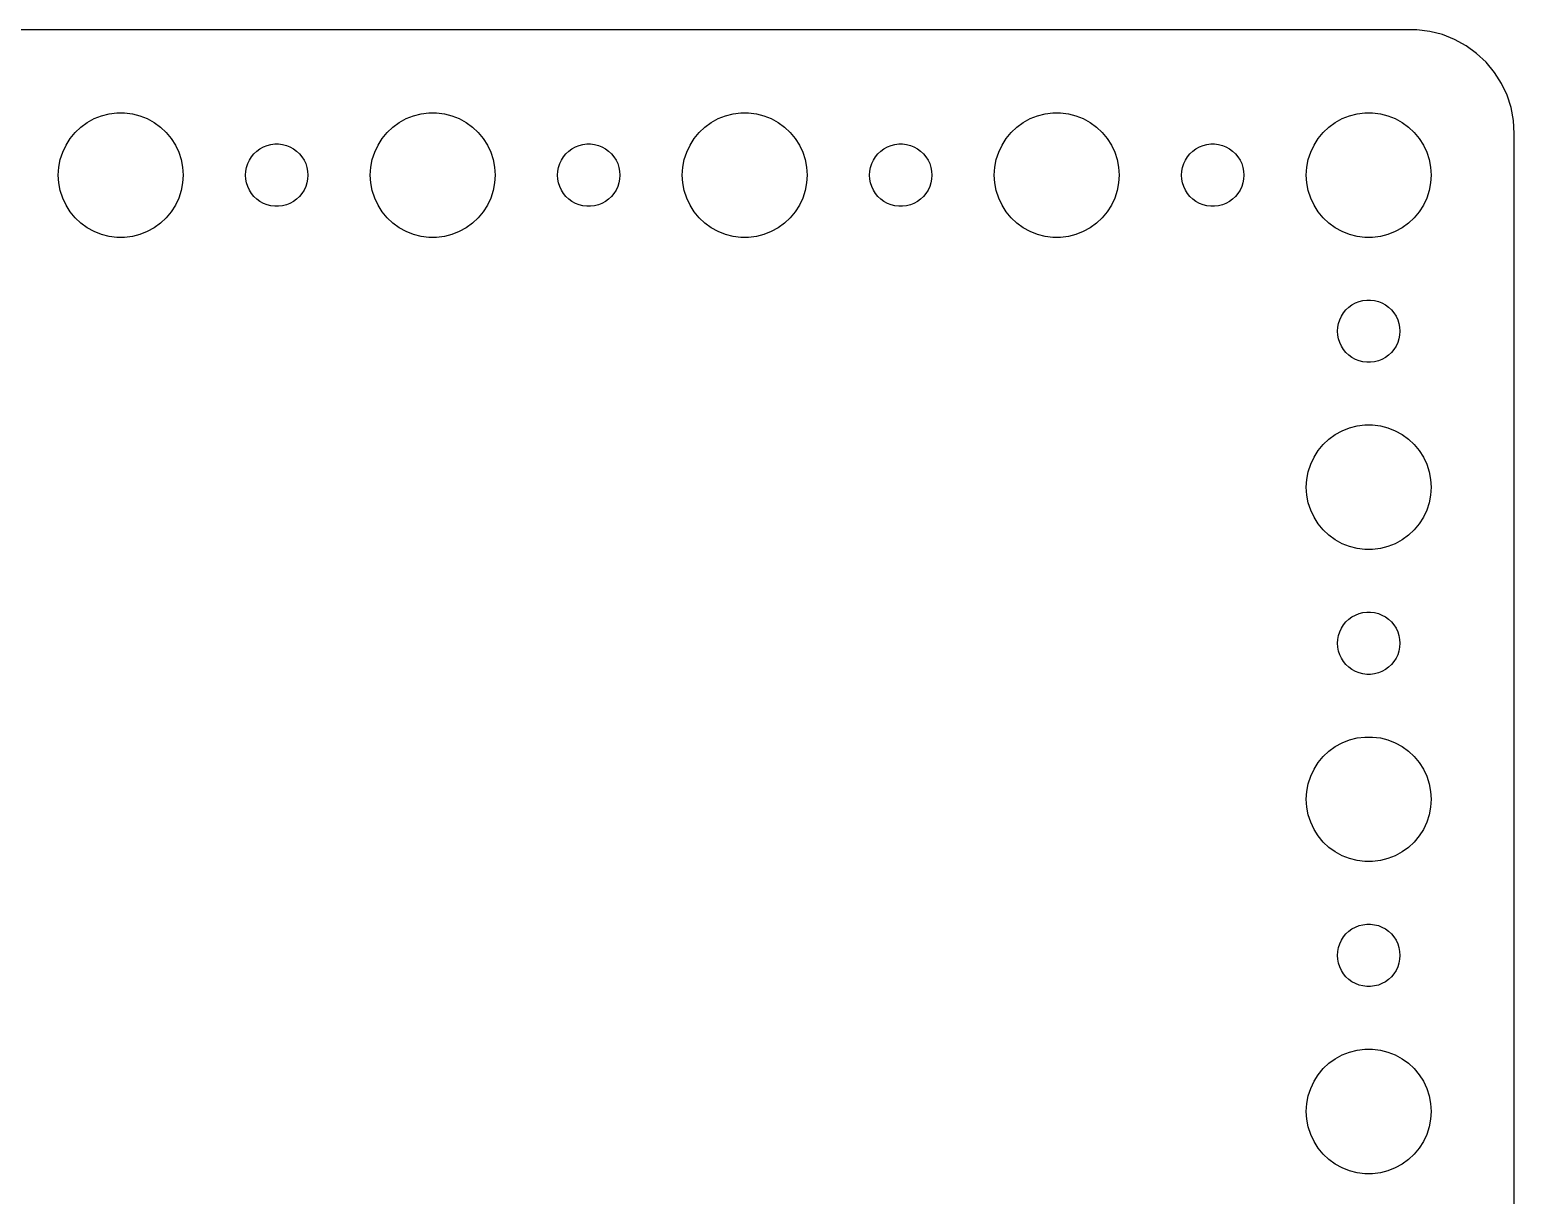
# Model space of a CAD drawing. Header units: metres. Extents: x -134 to 134, y 518 to 1078.
# Drawn here: x 63.1 to 134.5, y 680 to 736 of the extents above; entities that cross this region are included whole.
import ezdxf

# ---------------------------------------------------------------- set-up
doc = ezdxf.new("R2010")
doc.units = ezdxf.units.M

msp = doc.modelspace()

# ---------------------------------------------------------------- linework, layer by layer
for p, q in [((129.814, 735.99), (-129.814, 735.99)), ((130.437, 735.911), (129.814, 735.99)), ((131.045, 735.755), (130.437, 735.911)), ((131.629, 735.524), (131.045, 735.755)), ((132.179, 735.222), (131.629, 735.524)), ((132.687, 734.853), (132.179, 735.222)), ((133.145, 734.423), (132.687, 734.853)), ((133.545, 733.939), (133.145, 734.423)), ((133.882, 733.409), (133.545, 733.939)), ((134.149, 732.841), (133.882, 733.409)), ((134.343, 732.243), (134.149, 732.841)), ((65.8925, 731.533), (66.2227, 731.714)), ((66.2227, 731.714), (66.573, 731.853)), ((66.573, 731.853), (66.9379, 731.947)), ((66.9379, 731.947), (67.3116, 731.994)), ((67.3116, 731.994), (67.6884, 731.994)), ((67.6884, 731.994), (68.0621, 731.947)), ((68.0621, 731.947), (68.427, 731.853)), ((68.427, 731.853), (68.7773, 731.714)), ((68.7773, 731.714), (69.1075, 731.533)), ((80.8925, 731.533), (81.2227, 731.714)), ((81.2227, 731.714), (81.573, 731.853)), ((81.573, 731.853), (81.9379, 731.947)), ((81.9379, 731.947), (82.3116, 731.994)), ((82.3116, 731.994), (82.6884, 731.994)), ((82.6884, 731.994), (83.0621, 731.947)), ((83.0621, 731.947), (83.427, 731.853)), ((83.427, 731.853), (83.7773, 731.714)), ((83.7773, 731.714), (84.1075, 731.533)), ((95.8925, 731.533), (96.2227, 731.714)), ((96.2227, 731.714), (96.573, 731.853)), ((96.573, 731.853), (96.9379, 731.947)), ((96.9379, 731.947), (97.3116, 731.994)), ((97.3116, 731.994), (97.6884, 731.994)), ((97.6884, 731.994), (98.0621, 731.947)), ((98.0621, 731.947), (98.427, 731.853)), ((98.427, 731.853), (98.7773, 731.714)), ((98.7773, 731.714), (99.1075, 731.533)), ((110.893, 731.533), (111.223, 731.714)), ((111.223, 731.714), (111.573, 731.853)), ((111.573, 731.853), (111.938, 731.947)), ((111.938, 731.947), (112.312, 731.994)), ((112.312, 731.994), (112.688, 731.994)), ((112.688, 731.994), (113.062, 731.947)), ((113.062, 731.947), (113.427, 731.853)), ((113.427, 731.853), (113.777, 731.714)), ((113.777, 731.714), (114.107, 731.533)), ((125.893, 731.533), (126.223, 731.714)), ((126.223, 731.714), (126.573, 731.853)), ((126.573, 731.853), (126.938, 731.947)), ((126.938, 731.947), (127.312, 731.994)), ((127.312, 731.994), (127.688, 731.994)), ((127.688, 731.994), (128.062, 731.947)), ((128.062, 731.947), (128.427, 731.853)), ((128.427, 731.853), (128.777, 731.714)), ((128.777, 731.714), (129.107, 731.533)), ((134.461, 731.627), (134.343, 732.243)), ((134.5, 731), (134.461, 731.627)), ((65.073, 730.763), (65.3131, 731.054)), ((65.3131, 731.054), (65.5877, 731.312)), ((65.5877, 731.312), (65.8925, 731.533)), ((69.1075, 731.533), (69.4123, 731.312)), ((69.4123, 731.312), (69.6869, 731.054)), ((69.6869, 731.054), (69.927, 730.763)), ((80.073, 730.763), (80.3131, 731.054)), ((80.3131, 731.054), (80.5877, 731.312)), ((80.5877, 731.312), (80.8925, 731.533)), ((84.1075, 731.533), (84.4123, 731.312)), ((84.4123, 731.312), (84.6869, 731.054)), ((84.6869, 731.054), (84.927, 730.763)), ((95.073, 730.763), (95.3131, 731.054)), ((95.3131, 731.054), (95.5877, 731.312)), ((95.5877, 731.312), (95.8925, 731.533)), ((99.1075, 731.533), (99.4123, 731.312)), ((99.4123, 731.312), (99.6869, 731.054)), ((99.6869, 731.054), (99.927, 730.763)), ((110.073, 730.763), (110.313, 731.054)), ((110.313, 731.054), (110.588, 731.312)), ((110.588, 731.312), (110.893, 731.533)), ((114.107, 731.533), (114.412, 731.312)), ((114.412, 731.312), (114.687, 731.054)), ((114.687, 731.054), (114.927, 730.763)), ((125.073, 730.763), (125.313, 731.054)), ((125.313, 731.054), (125.588, 731.312)), ((125.588, 731.312), (125.893, 731.533)), ((129.107, 731.533), (129.412, 731.312)), ((129.412, 731.312), (129.687, 731.054)), ((129.687, 731.054), (129.927, 730.763)), ((134.5, 637), (134.5, 731)), ((64.7107, 730.104), (64.8711, 730.445)), ((64.8711, 730.445), (65.073, 730.763)), ((69.927, 730.763), (70.1289, 730.445)), ((70.1289, 730.445), (70.2893, 730.104)), ((74.0439, 730.156), (74.1963, 730.266)), ((74.1963, 730.266), (74.3613, 730.357)), ((74.3613, 730.357), (74.5365, 730.427)), ((74.5365, 730.427), (74.7189, 730.473)), ((74.7189, 730.473), (74.9058, 730.497)), ((74.9058, 730.497), (75.0942, 730.497)), ((75.0942, 730.497), (75.2811, 730.473)), ((75.2811, 730.473), (75.4635, 730.427)), ((75.4635, 730.427), (75.6387, 730.357)), ((75.6387, 730.357), (75.8037, 730.266)), ((75.8037, 730.266), (75.9561, 730.156)), ((79.7107, 730.104), (79.8711, 730.445)), ((79.8711, 730.445), (80.073, 730.763)), ((84.927, 730.763), (85.1289, 730.445)), ((85.1289, 730.445), (85.2893, 730.104)), ((89.0439, 730.156), (89.1963, 730.266)), ((89.1963, 730.266), (89.3613, 730.357)), ((89.3613, 730.357), (89.5365, 730.427)), ((89.5365, 730.427), (89.7189, 730.473)), ((89.7189, 730.473), (89.9058, 730.497)), ((89.9058, 730.497), (90.0942, 730.497)), ((90.0942, 730.497), (90.2811, 730.473)), ((90.2811, 730.473), (90.4635, 730.427)), ((90.4635, 730.427), (90.6387, 730.357)), ((90.6387, 730.357), (90.8037, 730.266)), ((90.8037, 730.266), (90.9561, 730.156)), ((94.7107, 730.104), (94.8711, 730.445)), ((94.8711, 730.445), (95.073, 730.763)), ((99.927, 730.763), (100.129, 730.445)), ((100.129, 730.445), (100.289, 730.104)), ((104.044, 730.156), (104.196, 730.266)), ((104.196, 730.266), (104.361, 730.357)), ((104.361, 730.357), (104.536, 730.427)), ((104.536, 730.427), (104.719, 730.473)), ((104.719, 730.473), (104.906, 730.497)), ((104.906, 730.497), (105.094, 730.497)), ((105.094, 730.497), (105.281, 730.473)), ((105.281, 730.473), (105.464, 730.427)), ((105.464, 730.427), (105.639, 730.357)), ((105.639, 730.357), (105.804, 730.266)), ((105.804, 730.266), (105.956, 730.156)), ((109.711, 730.104), (109.871, 730.445)), ((109.871, 730.445), (110.073, 730.763)), ((114.927, 730.763), (115.129, 730.445)), ((115.129, 730.445), (115.289, 730.104)), ((119.044, 730.156), (119.196, 730.266)), ((119.196, 730.266), (119.361, 730.357)), ((119.361, 730.357), (119.536, 730.427)), ((119.536, 730.427), (119.719, 730.473)), ((119.719, 730.473), (119.906, 730.497)), ((119.906, 730.497), (120.094, 730.497)), ((120.094, 730.497), (120.281, 730.473)), ((120.281, 730.473), (120.464, 730.427)), ((120.464, 730.427), (120.639, 730.357)), ((120.639, 730.357), (120.804, 730.266)), ((120.804, 730.266), (120.956, 730.156)), ((124.711, 730.104), (124.871, 730.445)), ((124.871, 730.445), (125.073, 730.763)), ((129.927, 730.763), (130.129, 730.445)), ((130.129, 730.445), (130.289, 730.104)), ((64.5237, 729.376), (64.5943, 729.746)), ((64.5943, 729.746), (64.7107, 730.104)), ((70.2893, 730.104), (70.4057, 729.746)), ((70.4057, 729.746), (70.4763, 729.376)), ((73.5471, 729.373), (73.6053, 729.552)), ((73.6053, 729.552), (73.6855, 729.723)), ((73.6855, 729.723), (73.7865, 729.882)), ((73.7865, 729.882), (73.9065, 730.027)), ((73.9065, 730.027), (74.0439, 730.156)), ((75.9561, 730.156), (76.0934, 730.027)), ((76.0934, 730.027), (76.2135, 729.882)), ((76.2135, 729.882), (76.3145, 729.723)), ((76.3145, 729.723), (76.3947, 729.552)), ((76.3947, 729.552), (76.4529, 729.373)), ((79.5237, 729.376), (79.5943, 729.746)), ((79.5943, 729.746), (79.7107, 730.104)), ((85.2893, 730.104), (85.4057, 729.746)), ((85.4057, 729.746), (85.4763, 729.376)), ((88.5471, 729.373), (88.6053, 729.552)), ((88.6053, 729.552), (88.6855, 729.723)), ((88.6855, 729.723), (88.7865, 729.882)), ((88.7865, 729.882), (88.9065, 730.027)), ((88.9065, 730.027), (89.0439, 730.156)), ((90.9561, 730.156), (91.0934, 730.027)), ((91.0934, 730.027), (91.2135, 729.882)), ((91.2135, 729.882), (91.3145, 729.723)), ((91.3145, 729.723), (91.3947, 729.552)), ((91.3947, 729.552), (91.4529, 729.373)), ((94.5237, 729.376), (94.5943, 729.746)), ((94.5943, 729.746), (94.7107, 730.104)), ((100.289, 730.104), (100.406, 729.746)), ((100.406, 729.746), (100.476, 729.376)), ((103.547, 729.373), (103.605, 729.552)), ((103.605, 729.552), (103.686, 729.723)), ((103.686, 729.723), (103.786, 729.882)), ((103.786, 729.882), (103.907, 730.027)), ((103.907, 730.027), (104.044, 730.156)), ((105.956, 730.156), (106.093, 730.027)), ((106.093, 730.027), (106.214, 729.882)), ((106.214, 729.882), (106.314, 729.723)), ((106.314, 729.723), (106.395, 729.552)), ((106.395, 729.552), (106.453, 729.373)), ((109.524, 729.376), (109.594, 729.746)), ((109.594, 729.746), (109.711, 730.104)), ((115.289, 730.104), (115.406, 729.746)), ((115.406, 729.746), (115.476, 729.376)), ((118.547, 729.373), (118.605, 729.552)), ((118.605, 729.552), (118.686, 729.723)), ((118.686, 729.723), (118.786, 729.882)), ((118.786, 729.882), (118.907, 730.027)), ((118.907, 730.027), (119.044, 730.156)), ((120.956, 730.156), (121.093, 730.027)), ((121.093, 730.027), (121.214, 729.882)), ((121.214, 729.882), (121.314, 729.723)), ((121.314, 729.723), (121.395, 729.552)), ((121.395, 729.552), (121.453, 729.373)), ((124.524, 729.376), (124.594, 729.746)), ((124.594, 729.746), (124.711, 730.104)), ((130.289, 730.104), (130.406, 729.746)), ((130.406, 729.746), (130.476, 729.376)), ((64.5, 729), (64.5237, 729.376)), ((64.5237, 728.624), (64.5, 729)), ((70.4763, 729.376), (70.5, 729)), ((70.5, 729), (70.4763, 728.624)), ((73.5, 729), (73.5118, 729.188)), ((73.5118, 728.812), (73.5, 729)), ((73.5118, 729.188), (73.5471, 729.373)), ((73.5471, 728.627), (73.5118, 728.812)), ((76.4529, 729.373), (76.4882, 729.188)), ((76.4882, 728.812), (76.4529, 728.627)), ((76.4882, 729.188), (76.5, 729)), ((76.5, 729), (76.4882, 728.812)), ((79.5, 729), (79.5237, 729.376)), ((79.5237, 728.624), (79.5, 729)), ((85.4763, 729.376), (85.5, 729)), ((85.5, 729), (85.4763, 728.624)), ((88.5, 729), (88.5118, 729.188)), ((88.5118, 728.812), (88.5, 729)), ((88.5118, 729.188), (88.5471, 729.373)), ((88.5471, 728.627), (88.5118, 728.812)), ((91.4529, 729.373), (91.4882, 729.188)), ((91.4882, 728.812), (91.4529, 728.627)), ((91.4882, 729.188), (91.5, 729)), ((91.5, 729), (91.4882, 728.812)), ((94.5, 729), (94.5237, 729.376)), ((94.5237, 728.624), (94.5, 729)), ((100.476, 729.376), (100.5, 729)), ((100.5, 729), (100.476, 728.624)), ((103.5, 729), (103.512, 729.188)), ((103.512, 728.812), (103.5, 729)), ((103.512, 729.188), (103.547, 729.373)), ((103.547, 728.627), (103.512, 728.812)), ((106.453, 729.373), (106.488, 729.188)), ((106.488, 728.812), (106.453, 728.627)), ((106.488, 729.188), (106.5, 729)), ((106.5, 729), (106.488, 728.812)), ((109.5, 729), (109.524, 729.376)), ((109.524, 728.624), (109.5, 729)), ((115.476, 729.376), (115.5, 729)), ((115.5, 729), (115.476, 728.624)), ((118.5, 729), (118.512, 729.188)), ((118.512, 728.812), (118.5, 729)), ((118.512, 729.188), (118.547, 729.373)), ((118.547, 728.627), (118.512, 728.812)), ((121.453, 729.373), (121.488, 729.188)), ((121.488, 728.812), (121.453, 728.627)), ((121.488, 729.188), (121.5, 729)), ((121.5, 729), (121.488, 728.812)), ((124.5, 729), (124.524, 729.376)), ((124.524, 728.624), (124.5, 729)), ((130.476, 729.376), (130.5, 729)), ((130.5, 729), (130.476, 728.624)), ((64.5943, 728.254), (64.5237, 728.624)), ((64.7107, 727.896), (64.5943, 728.254)), ((70.4057, 728.254), (70.2893, 727.896)), ((70.4763, 728.624), (70.4057, 728.254)), ((73.6053, 728.448), (73.5471, 728.627)), ((73.6855, 728.277), (73.6053, 728.448)), ((73.7865, 728.118), (73.6855, 728.277)), ((73.9065, 727.973), (73.7865, 728.118)), ((76.2135, 728.118), (76.0934, 727.973)), ((76.3145, 728.277), (76.2135, 728.118)), ((76.3947, 728.448), (76.3145, 728.277)), ((76.4529, 728.627), (76.3947, 728.448)), ((79.5943, 728.254), (79.5237, 728.624)), ((79.7107, 727.896), (79.5943, 728.254)), ((85.4057, 728.254), (85.2893, 727.896)), ((85.4763, 728.624), (85.4057, 728.254)), ((88.6053, 728.448), (88.5471, 728.627)), ((88.6855, 728.277), (88.6053, 728.448)), ((88.7865, 728.118), (88.6855, 728.277)), ((88.9065, 727.973), (88.7865, 728.118)), ((91.2135, 728.118), (91.0934, 727.973)), ((91.3145, 728.277), (91.2135, 728.118)), ((91.3947, 728.448), (91.3145, 728.277)), ((91.4529, 728.627), (91.3947, 728.448)), ((94.5943, 728.254), (94.5237, 728.624)), ((94.7107, 727.896), (94.5943, 728.254)), ((100.406, 728.254), (100.289, 727.896)), ((100.476, 728.624), (100.406, 728.254)), ((103.605, 728.448), (103.547, 728.627)), ((103.686, 728.277), (103.605, 728.448)), ((103.786, 728.118), (103.686, 728.277)), ((103.907, 727.973), (103.786, 728.118)), ((106.214, 728.118), (106.093, 727.973)), ((106.314, 728.277), (106.214, 728.118)), ((106.395, 728.448), (106.314, 728.277)), ((106.453, 728.627), (106.395, 728.448)), ((109.594, 728.254), (109.524, 728.624)), ((109.711, 727.896), (109.594, 728.254)), ((115.406, 728.254), (115.289, 727.896)), ((115.476, 728.624), (115.406, 728.254)), ((118.605, 728.448), (118.547, 728.627)), ((118.686, 728.277), (118.605, 728.448)), ((118.786, 728.118), (118.686, 728.277)), ((118.907, 727.973), (118.786, 728.118)), ((121.214, 728.118), (121.093, 727.973)), ((121.314, 728.277), (121.214, 728.118)), ((121.395, 728.448), (121.314, 728.277)), ((121.453, 728.627), (121.395, 728.448)), ((124.594, 728.254), (124.524, 728.624)), ((124.711, 727.896), (124.594, 728.254)), ((130.406, 728.254), (130.289, 727.896)), ((130.476, 728.624), (130.406, 728.254)), ((64.8711, 727.555), (64.7107, 727.896)), ((65.073, 727.237), (64.8711, 727.555)), ((70.1289, 727.555), (69.927, 727.237)), ((70.2893, 727.896), (70.1289, 727.555)), ((74.0439, 727.844), (73.9065, 727.973)), ((74.1963, 727.734), (74.0439, 727.844)), ((74.3613, 727.643), (74.1963, 727.734)), ((74.5365, 727.573), (74.3613, 727.643)), ((74.7189, 727.527), (74.5365, 727.573)), ((74.9058, 727.503), (74.7189, 727.527)), ((75.0942, 727.503), (74.9058, 727.503)), ((75.2811, 727.527), (75.0942, 727.503)), ((75.4635, 727.573), (75.2811, 727.527)), ((75.6387, 727.643), (75.4635, 727.573)), ((75.8037, 727.734), (75.6387, 727.643)), ((75.9561, 727.844), (75.8037, 727.734)), ((76.0934, 727.973), (75.9561, 727.844)), ((79.8711, 727.555), (79.7107, 727.896)), ((80.073, 727.237), (79.8711, 727.555)), ((85.1289, 727.555), (84.927, 727.237)), ((85.2893, 727.896), (85.1289, 727.555)), ((89.0439, 727.844), (88.9065, 727.973)), ((89.1963, 727.734), (89.0439, 727.844)), ((89.3613, 727.643), (89.1963, 727.734)), ((89.5365, 727.573), (89.3613, 727.643)), ((89.7189, 727.527), (89.5365, 727.573)), ((89.9058, 727.503), (89.7189, 727.527)), ((90.0942, 727.503), (89.9058, 727.503)), ((90.2811, 727.527), (90.0942, 727.503)), ((90.4635, 727.573), (90.2811, 727.527)), ((90.6387, 727.643), (90.4635, 727.573)), ((90.8037, 727.734), (90.6387, 727.643)), ((90.9561, 727.844), (90.8037, 727.734)), ((91.0934, 727.973), (90.9561, 727.844)), ((94.8711, 727.555), (94.7107, 727.896)), ((95.073, 727.237), (94.8711, 727.555)), ((100.129, 727.555), (99.927, 727.237)), ((100.289, 727.896), (100.129, 727.555)), ((104.044, 727.844), (103.907, 727.973)), ((104.196, 727.734), (104.044, 727.844)), ((104.361, 727.643), (104.196, 727.734)), ((104.536, 727.573), (104.361, 727.643)), ((104.719, 727.527), (104.536, 727.573)), ((104.906, 727.503), (104.719, 727.527)), ((105.094, 727.503), (104.906, 727.503)), ((105.281, 727.527), (105.094, 727.503)), ((105.464, 727.573), (105.281, 727.527)), ((105.639, 727.643), (105.464, 727.573)), ((105.804, 727.734), (105.639, 727.643)), ((105.956, 727.844), (105.804, 727.734)), ((106.093, 727.973), (105.956, 727.844)), ((109.871, 727.555), (109.711, 727.896)), ((110.073, 727.237), (109.871, 727.555)), ((115.129, 727.555), (114.927, 727.237)), ((115.289, 727.896), (115.129, 727.555)), ((119.044, 727.844), (118.907, 727.973)), ((119.196, 727.734), (119.044, 727.844)), ((119.361, 727.643), (119.196, 727.734)), ((119.536, 727.573), (119.361, 727.643)), ((119.719, 727.527), (119.536, 727.573)), ((119.906, 727.503), (119.719, 727.527)), ((120.094, 727.503), (119.906, 727.503)), ((120.281, 727.527), (120.094, 727.503)), ((120.464, 727.573), (120.281, 727.527)), ((120.639, 727.643), (120.464, 727.573)), ((120.804, 727.734), (120.639, 727.643)), ((120.956, 727.844), (120.804, 727.734)), ((121.093, 727.973), (120.956, 727.844)), ((124.871, 727.555), (124.711, 727.896)), ((125.073, 727.237), (124.871, 727.555)), ((130.129, 727.555), (129.927, 727.237)), ((130.289, 727.896), (130.129, 727.555)), ((65.3131, 726.946), (65.073, 727.237)), ((65.5877, 726.688), (65.3131, 726.946)), ((65.8925, 726.467), (65.5877, 726.688)), ((69.4123, 726.688), (69.1075, 726.467)), ((69.6869, 726.946), (69.4123, 726.688)), ((69.927, 727.237), (69.6869, 726.946)), ((80.3131, 726.946), (80.073, 727.237)), ((80.5877, 726.688), (80.3131, 726.946)), ((80.8925, 726.467), (80.5877, 726.688)), ((84.4123, 726.688), (84.1075, 726.467)), ((84.6869, 726.946), (84.4123, 726.688)), ((84.927, 727.237), (84.6869, 726.946)), ((95.3131, 726.946), (95.073, 727.237)), ((95.5877, 726.688), (95.3131, 726.946)), ((95.8925, 726.467), (95.5877, 726.688)), ((99.4123, 726.688), (99.1075, 726.467)), ((99.6869, 726.946), (99.4123, 726.688)), ((99.927, 727.237), (99.6869, 726.946)), ((110.313, 726.946), (110.073, 727.237)), ((110.588, 726.688), (110.313, 726.946)), ((110.893, 726.467), (110.588, 726.688)), ((114.412, 726.688), (114.107, 726.467)), ((114.687, 726.946), (114.412, 726.688)), ((114.927, 727.237), (114.687, 726.946)), ((125.313, 726.946), (125.073, 727.237)), ((125.588, 726.688), (125.313, 726.946)), ((125.893, 726.467), (125.588, 726.688)), ((129.412, 726.688), (129.107, 726.467)), ((129.687, 726.946), (129.412, 726.688)), ((129.927, 727.237), (129.687, 726.946)), ((66.2227, 726.286), (65.8925, 726.467)), ((66.573, 726.147), (66.2227, 726.286)), ((66.9379, 726.053), (66.573, 726.147)), ((67.3116, 726.006), (66.9379, 726.053)), ((67.6884, 726.006), (67.3116, 726.006)), ((68.0621, 726.053), (67.6884, 726.006)), ((68.427, 726.147), (68.0621, 726.053)), ((68.7773, 726.286), (68.427, 726.147)), ((69.1075, 726.467), (68.7773, 726.286)), ((81.2227, 726.286), (80.8925, 726.467)), ((81.573, 726.147), (81.2227, 726.286)), ((81.9379, 726.053), (81.573, 726.147)), ((82.3116, 726.006), (81.9379, 726.053)), ((82.6884, 726.006), (82.3116, 726.006)), ((83.0621, 726.053), (82.6884, 726.006)), ((83.427, 726.147), (83.0621, 726.053)), ((83.7773, 726.286), (83.427, 726.147)), ((84.1075, 726.467), (83.7773, 726.286)), ((96.2227, 726.286), (95.8925, 726.467)), ((96.573, 726.147), (96.2227, 726.286)), ((96.9379, 726.053), (96.573, 726.147)), ((97.3116, 726.006), (96.9379, 726.053)), ((97.6884, 726.006), (97.3116, 726.006)), ((98.0621, 726.053), (97.6884, 726.006)), ((98.427, 726.147), (98.0621, 726.053)), ((98.7773, 726.286), (98.427, 726.147)), ((99.1075, 726.467), (98.7773, 726.286)), ((111.223, 726.286), (110.893, 726.467)), ((111.573, 726.147), (111.223, 726.286)), ((111.938, 726.053), (111.573, 726.147)), ((112.312, 726.006), (111.938, 726.053)), ((112.688, 726.006), (112.312, 726.006)), ((113.062, 726.053), (112.688, 726.006)), ((113.427, 726.147), (113.062, 726.053)), ((113.777, 726.286), (113.427, 726.147)), ((114.107, 726.467), (113.777, 726.286)), ((126.223, 726.286), (125.893, 726.467)), ((126.573, 726.147), (126.223, 726.286)), ((126.938, 726.053), (126.573, 726.147)), ((127.312, 726.006), (126.938, 726.053)), ((127.688, 726.006), (127.312, 726.006)), ((128.062, 726.053), (127.688, 726.006)), ((128.427, 726.147), (128.062, 726.053)), ((128.777, 726.286), (128.427, 726.147)), ((129.107, 726.467), (128.777, 726.286)), ((126.186, 722.223), (126.286, 722.382)), ((126.286, 722.382), (126.407, 722.527)), ((126.407, 722.527), (126.544, 722.656)), ((126.544, 722.656), (126.696, 722.766)), ((126.696, 722.766), (126.861, 722.857)), ((126.861, 722.857), (127.036, 722.927)), ((127.036, 722.927), (127.219, 722.973)), ((127.219, 722.973), (127.406, 722.997)), ((127.406, 722.997), (127.594, 722.997)), ((127.594, 722.997), (127.781, 722.973)), ((127.781, 722.973), (127.964, 722.927)), ((127.964, 722.927), (128.139, 722.857)), ((128.139, 722.857), (128.304, 722.766)), ((128.304, 722.766), (128.456, 722.656)), ((128.456, 722.656), (128.593, 722.527)), ((128.593, 722.527), (128.714, 722.382)), ((128.714, 722.382), (128.814, 722.223)), ((126, 721.5), (126.012, 721.688)), ((126.012, 721.688), (126.047, 721.873)), ((126.047, 721.873), (126.105, 722.052)), ((126.105, 722.052), (126.186, 722.223)), ((128.814, 722.223), (128.895, 722.052)), ((128.895, 722.052), (128.953, 721.873)), ((128.953, 721.873), (128.988, 721.688)), ((128.988, 721.688), (129, 721.5)), ((126.012, 721.312), (126, 721.5)), ((126.047, 721.127), (126.012, 721.312)), ((126.105, 720.948), (126.047, 721.127)), ((126.186, 720.777), (126.105, 720.948)), ((128.895, 720.948), (128.814, 720.777)), ((128.953, 721.127), (128.895, 720.948)), ((128.988, 721.312), (128.953, 721.127)), ((129, 721.5), (128.988, 721.312)), ((126.286, 720.618), (126.186, 720.777)), ((126.407, 720.473), (126.286, 720.618)), ((126.544, 720.344), (126.407, 720.473)), ((126.696, 720.234), (126.544, 720.344)), ((126.861, 720.143), (126.696, 720.234)), ((128.304, 720.234), (128.139, 720.143)), ((128.456, 720.344), (128.304, 720.234)), ((128.593, 720.473), (128.456, 720.344)), ((128.714, 720.618), (128.593, 720.473)), ((128.814, 720.777), (128.714, 720.618)), ((127.036, 720.073), (126.861, 720.143)), ((127.219, 720.027), (127.036, 720.073)), ((127.406, 720.003), (127.219, 720.027)), ((127.594, 720.003), (127.406, 720.003)), ((127.781, 720.027), (127.594, 720.003)), ((127.964, 720.073), (127.781, 720.027)), ((128.139, 720.143), (127.964, 720.073)), ((125.893, 716.533), (126.223, 716.714)), ((126.223, 716.714), (126.573, 716.853)), ((126.573, 716.853), (126.938, 716.947)), ((126.938, 716.947), (127.312, 716.994)), ((127.312, 716.994), (127.688, 716.994)), ((127.688, 716.994), (128.062, 716.947)), ((128.062, 716.947), (128.427, 716.853)), ((128.427, 716.853), (128.777, 716.714)), ((128.777, 716.714), (129.107, 716.533)), ((125.073, 715.763), (125.313, 716.054)), ((125.313, 716.054), (125.588, 716.312)), ((125.588, 716.312), (125.893, 716.533)), ((129.107, 716.533), (129.412, 716.312)), ((129.412, 716.312), (129.687, 716.054)), ((129.687, 716.054), (129.927, 715.763)), ((124.711, 715.104), (124.871, 715.445)), ((124.871, 715.445), (125.073, 715.763)), ((129.927, 715.763), (130.129, 715.445)), ((130.129, 715.445), (130.289, 715.104)), ((124.524, 714.376), (124.594, 714.746)), ((124.594, 714.746), (124.711, 715.104)), ((130.289, 715.104), (130.406, 714.746)), ((130.406, 714.746), (130.476, 714.376)), ((124.5, 714), (124.524, 714.376)), ((124.524, 713.624), (124.5, 714)), ((130.476, 714.376), (130.5, 714)), ((130.5, 714), (130.476, 713.624)), ((124.594, 713.254), (124.524, 713.624)), ((124.711, 712.896), (124.594, 713.254)), ((130.406, 713.254), (130.289, 712.896)), ((130.476, 713.624), (130.406, 713.254)), ((124.871, 712.555), (124.711, 712.896)), ((125.073, 712.237), (124.871, 712.555)), ((130.129, 712.555), (129.927, 712.237)), ((130.289, 712.896), (130.129, 712.555)), ((125.313, 711.946), (125.073, 712.237)), ((125.588, 711.688), (125.313, 711.946)), ((125.893, 711.467), (125.588, 711.688)), ((129.412, 711.688), (129.107, 711.467)), ((129.687, 711.946), (129.412, 711.688)), ((129.927, 712.237), (129.687, 711.946)), ((126.223, 711.286), (125.893, 711.467)), ((126.573, 711.147), (126.223, 711.286)), ((126.938, 711.053), (126.573, 711.147)), ((127.312, 711.006), (126.938, 711.053)), ((127.688, 711.006), (127.312, 711.006)), ((128.062, 711.053), (127.688, 711.006)), ((128.427, 711.147), (128.062, 711.053)), ((128.777, 711.286), (128.427, 711.147)), ((129.107, 711.467), (128.777, 711.286)), ((126.186, 707.223), (126.286, 707.382)), ((126.286, 707.382), (126.407, 707.527)), ((126.407, 707.527), (126.544, 707.656)), ((126.544, 707.656), (126.696, 707.766)), ((126.696, 707.766), (126.861, 707.857)), ((126.861, 707.857), (127.036, 707.927)), ((127.036, 707.927), (127.219, 707.973)), ((127.219, 707.973), (127.406, 707.997)), ((127.406, 707.997), (127.594, 707.997)), ((127.594, 707.997), (127.781, 707.973)), ((127.781, 707.973), (127.964, 707.927)), ((127.964, 707.927), (128.139, 707.857)), ((128.139, 707.857), (128.304, 707.766)), ((128.304, 707.766), (128.456, 707.656)), ((128.456, 707.656), (128.593, 707.527)), ((128.593, 707.527), (128.714, 707.382)), ((128.714, 707.382), (128.814, 707.223)), ((126, 706.5), (126.012, 706.688)), ((126.012, 706.688), (126.047, 706.873)), ((126.047, 706.873), (126.105, 707.052)), ((126.105, 707.052), (126.186, 707.223)), ((128.814, 707.223), (128.895, 707.052)), ((128.895, 707.052), (128.953, 706.873)), ((128.953, 706.873), (128.988, 706.688)), ((128.988, 706.688), (129, 706.5)), ((126.012, 706.312), (126, 706.5)), ((126.047, 706.127), (126.012, 706.312)), ((126.105, 705.948), (126.047, 706.127)), ((126.186, 705.777), (126.105, 705.948)), ((128.895, 705.948), (128.814, 705.777)), ((128.953, 706.127), (128.895, 705.948)), ((128.988, 706.312), (128.953, 706.127)), ((129, 706.5), (128.988, 706.312)), ((126.286, 705.618), (126.186, 705.777)), ((126.407, 705.473), (126.286, 705.618)), ((126.544, 705.344), (126.407, 705.473)), ((126.696, 705.234), (126.544, 705.344)), ((126.861, 705.143), (126.696, 705.234)), ((128.304, 705.234), (128.139, 705.143)), ((128.456, 705.344), (128.304, 705.234)), ((128.593, 705.473), (128.456, 705.344)), ((128.714, 705.618), (128.593, 705.473)), ((128.814, 705.777), (128.714, 705.618)), ((127.036, 705.073), (126.861, 705.143)), ((127.219, 705.027), (127.036, 705.073)), ((127.406, 705.003), (127.219, 705.027)), ((127.594, 705.003), (127.406, 705.003)), ((127.781, 705.027), (127.594, 705.003)), ((127.964, 705.073), (127.781, 705.027)), ((128.139, 705.143), (127.964, 705.073)), ((125.893, 701.533), (126.223, 701.714)), ((126.223, 701.714), (126.573, 701.853)), ((126.573, 701.853), (126.938, 701.947)), ((126.938, 701.947), (127.312, 701.994)), ((127.312, 701.994), (127.688, 701.994)), ((127.688, 701.994), (128.062, 701.947)), ((128.062, 701.947), (128.427, 701.853)), ((128.427, 701.853), (128.777, 701.714)), ((128.777, 701.714), (129.107, 701.533)), ((125.073, 700.763), (125.313, 701.054)), ((125.313, 701.054), (125.588, 701.312)), ((125.588, 701.312), (125.893, 701.533)), ((129.107, 701.533), (129.412, 701.312)), ((129.412, 701.312), (129.687, 701.054)), ((129.687, 701.054), (129.927, 700.763)), ((124.711, 700.104), (124.871, 700.445)), ((124.871, 700.445), (125.073, 700.763)), ((129.927, 700.763), (130.129, 700.445)), ((130.129, 700.445), (130.289, 700.104)), ((124.524, 699.376), (124.594, 699.746)), ((124.594, 699.746), (124.711, 700.104)), ((130.289, 700.104), (130.406, 699.746)), ((130.406, 699.746), (130.476, 699.376)), ((124.5, 699), (124.524, 699.376)), ((124.524, 698.624), (124.5, 699)), ((130.476, 699.376), (130.5, 699)), ((130.5, 699), (130.476, 698.624)), ((124.594, 698.254), (124.524, 698.624)), ((124.711, 697.896), (124.594, 698.254)), ((130.406, 698.254), (130.289, 697.896)), ((130.476, 698.624), (130.406, 698.254)), ((124.871, 697.555), (124.711, 697.896)), ((125.073, 697.237), (124.871, 697.555)), ((130.129, 697.555), (129.927, 697.237)), ((130.289, 697.896), (130.129, 697.555)), ((125.313, 696.946), (125.073, 697.237)), ((125.588, 696.688), (125.313, 696.946)), ((125.893, 696.467), (125.588, 696.688)), ((129.412, 696.688), (129.107, 696.467)), ((129.687, 696.946), (129.412, 696.688)), ((129.927, 697.237), (129.687, 696.946)), ((126.223, 696.286), (125.893, 696.467)), ((126.573, 696.147), (126.223, 696.286)), ((126.938, 696.053), (126.573, 696.147)), ((127.312, 696.006), (126.938, 696.053)), ((127.688, 696.006), (127.312, 696.006)), ((128.062, 696.053), (127.688, 696.006)), ((128.427, 696.147), (128.062, 696.053)), ((128.777, 696.286), (128.427, 696.147)), ((129.107, 696.467), (128.777, 696.286)), ((126.186, 692.223), (126.286, 692.382)), ((126.286, 692.382), (126.407, 692.527)), ((126.407, 692.527), (126.544, 692.656)), ((126.544, 692.656), (126.696, 692.766)), ((126.696, 692.766), (126.861, 692.857)), ((126.861, 692.857), (127.036, 692.927)), ((127.036, 692.927), (127.219, 692.973)), ((127.219, 692.973), (127.406, 692.997)), ((127.406, 692.997), (127.594, 692.997)), ((127.594, 692.997), (127.781, 692.973)), ((127.781, 692.973), (127.964, 692.927)), ((127.964, 692.927), (128.139, 692.857)), ((128.139, 692.857), (128.304, 692.766)), ((128.304, 692.766), (128.456, 692.656)), ((128.456, 692.656), (128.593, 692.527)), ((128.593, 692.527), (128.714, 692.382)), ((128.714, 692.382), (128.814, 692.223)), ((126, 691.5), (126.012, 691.688)), ((126.012, 691.688), (126.047, 691.873)), ((126.047, 691.873), (126.105, 692.052)), ((126.105, 692.052), (126.186, 692.223)), ((128.814, 692.223), (128.895, 692.052)), ((128.895, 692.052), (128.953, 691.873)), ((128.953, 691.873), (128.988, 691.688)), ((128.988, 691.688), (129, 691.5)), ((126.012, 691.312), (126, 691.5)), ((126.047, 691.127), (126.012, 691.312)), ((126.105, 690.948), (126.047, 691.127)), ((126.186, 690.777), (126.105, 690.948)), ((128.895, 690.948), (128.814, 690.777)), ((128.953, 691.127), (128.895, 690.948)), ((128.988, 691.312), (128.953, 691.127)), ((129, 691.5), (128.988, 691.312)), ((126.286, 690.618), (126.186, 690.777)), ((126.407, 690.473), (126.286, 690.618)), ((126.544, 690.344), (126.407, 690.473)), ((126.696, 690.234), (126.544, 690.344)), ((126.861, 690.143), (126.696, 690.234)), ((128.304, 690.234), (128.139, 690.143)), ((128.456, 690.344), (128.304, 690.234)), ((128.593, 690.473), (128.456, 690.344)), ((128.714, 690.618), (128.593, 690.473)), ((128.814, 690.777), (128.714, 690.618)), ((127.036, 690.073), (126.861, 690.143)), ((127.219, 690.027), (127.036, 690.073)), ((127.406, 690.003), (127.219, 690.027)), ((127.594, 690.003), (127.406, 690.003)), ((127.781, 690.027), (127.594, 690.003)), ((127.964, 690.073), (127.781, 690.027)), ((128.139, 690.143), (127.964, 690.073)), ((125.893, 686.533), (126.223, 686.714)), ((126.223, 686.714), (126.573, 686.853)), ((126.573, 686.853), (126.938, 686.947)), ((126.938, 686.947), (127.312, 686.994)), ((127.312, 686.994), (127.688, 686.994)), ((127.688, 686.994), (128.062, 686.947)), ((128.062, 686.947), (128.427, 686.853)), ((128.427, 686.853), (128.777, 686.714)), ((128.777, 686.714), (129.107, 686.533)), ((125.073, 685.763), (125.313, 686.054)), ((125.313, 686.054), (125.588, 686.312)), ((125.588, 686.312), (125.893, 686.533)), ((129.107, 686.533), (129.412, 686.312)), ((129.412, 686.312), (129.687, 686.054)), ((129.687, 686.054), (129.927, 685.763)), ((124.711, 685.104), (124.871, 685.445)), ((124.871, 685.445), (125.073, 685.763)), ((129.927, 685.763), (130.129, 685.445)), ((130.129, 685.445), (130.289, 685.104)), ((124.524, 684.376), (124.594, 684.746)), ((124.594, 684.746), (124.711, 685.104)), ((130.289, 685.104), (130.406, 684.746)), ((130.406, 684.746), (130.476, 684.376)), ((124.5, 684), (124.524, 684.376)), ((124.524, 683.624), (124.5, 684)), ((130.476, 684.376), (130.5, 684)), ((130.5, 684), (130.476, 683.624)), ((124.594, 683.254), (124.524, 683.624)), ((124.711, 682.896), (124.594, 683.254)), ((130.406, 683.254), (130.289, 682.896)), ((130.476, 683.624), (130.406, 683.254)), ((124.871, 682.555), (124.711, 682.896)), ((125.073, 682.237), (124.871, 682.555)), ((130.129, 682.555), (129.927, 682.237)), ((130.289, 682.896), (130.129, 682.555)), ((125.313, 681.946), (125.073, 682.237)), ((125.588, 681.688), (125.313, 681.946)), ((125.893, 681.467), (125.588, 681.688)), ((129.412, 681.688), (129.107, 681.467)), ((129.687, 681.946), (129.412, 681.688)), ((129.927, 682.237), (129.687, 681.946)), ((126.223, 681.286), (125.893, 681.467)), ((126.573, 681.147), (126.223, 681.286)), ((126.938, 681.053), (126.573, 681.147)), ((127.312, 681.006), (126.938, 681.053)), ((127.688, 681.006), (127.312, 681.006)), ((128.062, 681.053), (127.688, 681.006)), ((128.427, 681.147), (128.062, 681.053)), ((128.777, 681.286), (128.427, 681.147)), ((129.107, 681.467), (128.777, 681.286))]:
    msp.add_line(p, q)

doc.saveas('drawing.dxf')
